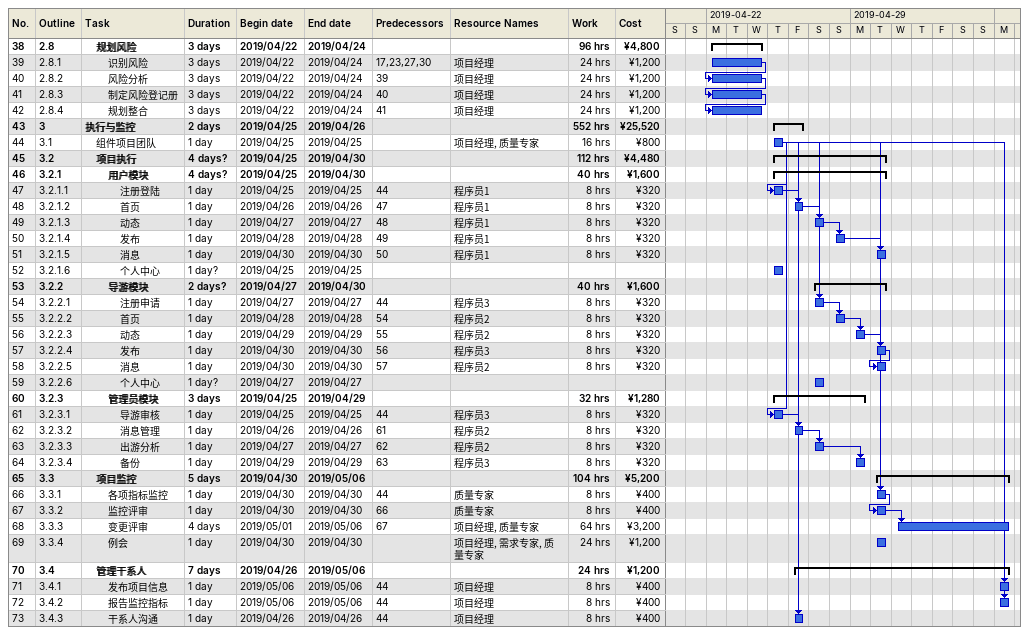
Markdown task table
| ID | WBS | Task | Duration | Start | Finish | Predecessors | Resources | Work (h) | Cost (¥) |
|---|---|---|---|---|---|---|---|---|---|
| 38 | 2.8 | **规划风险** | 3d | 2019-04-22 | 2019-04-24 |  |  | 96 | 4800 |
| 39 | 2.8.1 | 识别风险 | 3d | 2019-04-22 | 2019-04-24 | 17, 23, 27, 30 | 项目经理 | 24 | 1200 |
| 40 | 2.8.2 | 风险分析 | 3d | 2019-04-22 | 2019-04-24 | 39 | 项目经理 | 24 | 1200 |
| 41 | 2.8.3 | 制定风险登记册 | 3d | 2019-04-22 | 2019-04-24 | 40 | 项目经理 | 24 | 1200 |
| 42 | 2.8.4 | 规划整合 | 3d | 2019-04-22 | 2019-04-24 | 41 | 项目经理 | 24 | 1200 |
| 43 | 3 | **执行与监控** | 2d | 2019-04-25 | 2019-04-26 |  |  | 552 | 25520 |
| 44 | 3.1 | 组件项目团队 | 1d | 2019-04-25 | 2019-04-25 |  | 项目经理, 质量专家 | 16 | 800 |
| 45 | 3.2 | **项目执行** | 4d? | 2019-04-25 | 2019-04-30 |  |  | 112 | 4480 |
| 46 | 3.2.1 | **用户模块** | 4d? | 2019-04-25 | 2019-04-30 |  |  | 40 | 1600 |
| 47 | 3.2.1.1 | 注册登陆 | 1d | 2019-04-25 | 2019-04-25 | 44 | 程序员1 | 8 | 320 |
| 48 | 3.2.1.2 | 首页 | 1d | 2019-04-26 | 2019-04-26 | 47 | 程序员1 | 8 | 320 |
| 49 | 3.2.1.3 | 动态 | 1d | 2019-04-27 | 2019-04-27 | 48 | 程序员1 | 8 | 320 |
| 50 | 3.2.1.4 | 发布 | 1d | 2019-04-28 | 2019-04-28 | 49 | 程序员1 | 8 | 320 |
| 51 | 3.2.1.5 | 消息 | 1d | 2019-04-30 | 2019-04-30 | 50 | 程序员1 | 8 | 320 |
| 52 | 3.2.1.6 | 个人中心 | 1d? | 2019-04-25 | 2019-04-25 |  |  |  |  |
| 53 | 3.2.2 | **导游模块** | 2d? | 2019-04-27 | 2019-04-30 |  |  | 40 | 1600 |
| 54 | 3.2.2.1 | 注册申请 | 1d | 2019-04-27 | 2019-04-27 | 44 | 程序员3 | 8 | 320 |
| 55 | 3.2.2.2 | 首页 | 1d | 2019-04-28 | 2019-04-28 | 54 | 程序员2 | 8 | 320 |
| 56 | 3.2.2.3 | 动态 | 1d | 2019-04-29 | 2019-04-29 | 55 | 程序员2 | 8 | 320 |
| 57 | 3.2.2.4 | 发布 | 1d | 2019-04-30 | 2019-04-30 | 56 | 程序员3 | 8 | 320 |
| 58 | 3.2.2.5 | 消息 | 1d | 2019-04-30 | 2019-04-30 | 57 | 程序员2 | 8 | 320 |
| 59 | 3.2.2.6 | 个人中心 | 1d? | 2019-04-27 | 2019-04-27 |  |  |  |  |
| 60 | 3.2.3 | **管理员模块** | 3d | 2019-04-25 | 2019-04-29 |  |  | 32 | 1280 |
| 61 | 3.2.3.1 | 导游审核 | 1d | 2019-04-25 | 2019-04-25 | 44 | 程序员3 | 8 | 320 |
| 62 | 3.2.3.2 | 消息管理 | 1d | 2019-04-26 | 2019-04-26 | 61 | 程序员2 | 8 | 320 |
| 63 | 3.2.3.3 | 出游分析 | 1d | 2019-04-27 | 2019-04-27 | 62 | 程序员2 | 8 | 320 |
| 64 | 3.2.3.4 | 备份 | 1d | 2019-04-29 | 2019-04-29 | 63 | 程序员3 | 8 | 320 |
| 65 | 3.3 | **项目监控** | 5d | 2019-04-30 | 2019-05-06 |  |  | 104 | 5200 |
| 66 | 3.3.1 | 各项指标监控 | 1d | 2019-04-30 | 2019-04-30 | 44 | 质量专家 | 8 | 400 |
| 67 | 3.3.2 | 监控评审 | 1d | 2019-04-30 | 2019-04-30 | 66 | 质量专家 | 8 | 400 |
| 68 | 3.3.3 | 变更评审 | 4d | 2019-05-01 | 2019-05-06 | 67 | 项目经理, 质量专家 | 64 | 3200 |
| 69 | 3.3.4 | 例会 | 1d | 2019-04-30 | 2019-04-30 |  | 项目经理, 需求专家, 质量专家 | 24 | 1200 |
| 70 | 3.4 | **管理干系人** | 7d | 2019-04-26 | 2019-05-06 |  |  | 24 | 1200 |
| 71 | 3.4.1 | 发布项目信息 | 1d | 2019-05-06 | 2019-05-06 | 44 | 项目经理 | 8 | 400 |
| 72 | 3.4.2 | 报告监控指标 | 1d | 2019-05-06 | 2019-05-06 | 44 | 项目经理 | 8 | 400 |
| 73 | 3.4.3 | 干系人沟通 | 1d | 2019-04-26 | 2019-04-26 | 44 | 项目经理 | 8 | 400 |
